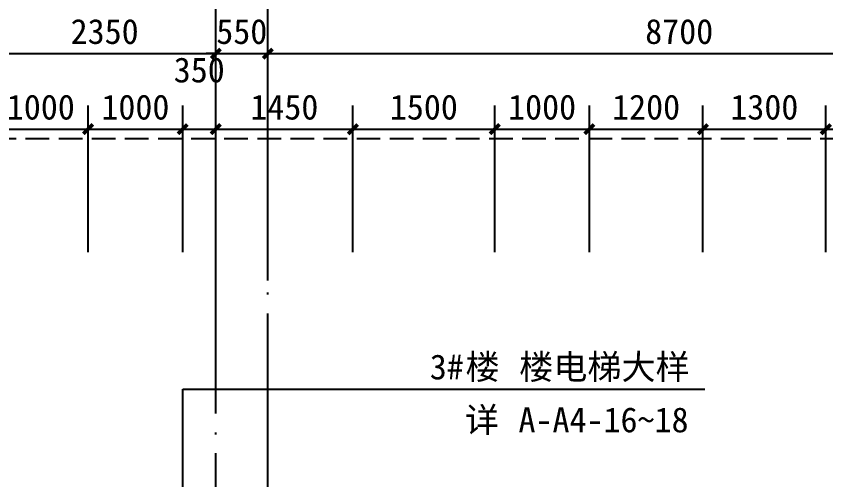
# Model space of a CAD drawing. Extents: x -46233 to 84150, y 109350 to 390860.
# Drawn here: x 38242 to 46803, y 240779 to 245685 of the extents above; entities that cross this region are included whole.
import ezdxf

# ---------------------------------------------------------------- set-up
doc = ezdxf.new("R2010")
doc.units = 0
doc.header["$LTSCALE"] = 1000
doc.header["$MEASUREMENT"] = 0
doc.linetypes.add('3#-轴线$1$DOTE', pattern=[2.42, 2, -0.2, 0.02, -0.2])
doc.linetypes.add('DASH', pattern=[0.35, 0.25, -0.1])
doc.layers.get('Defpoints').update_dxf_attribs({"color": 4, "linetype": 'DASH'})
for name, color, linetype in [('3#-轴号$0$A-ANNO-AXIS-CIRC', 3, 'Continuous'), ('3#-轴号$0$A-ANNO-DIMS', 3, 'Continuous'), ('3#-轴线$1$A-ANNO-DOTE', 10, '3#-轴线$1$DOTE'), ('A-ANNO-DIMS', 3, 'Continuous'), ('A-ANNO-NOTE', 3, 'Continuous'), ('A-ANNO-TEXT', 255, 'Continuous')]:
    doc.layers.add(name, color=color, linetype=linetype)
doc.styles.add('3#-轴号$0$_TCH_DIM_T3', font='')
doc.styles.add('_TCH_DIM', font='')
doc.styles.add('_TCH_DIM_T3', font='')
doc.styles.get('3#-轴号$0$_TCH_DIM_T3').set_extended_font_data('SimSun')
doc.styles.get('_TCH_DIM').set_extended_font_data('SimSun')
doc.styles.get('_TCH_DIM_T3').set_extended_font_data('SimSun')
doc.dimstyles.new('3#-轴号$0$_TCH_ARCH&&100', dxfattribs={"dimtxt": 264.345992, "dimasz": 100, "dimexe": 250, "dimexo": 300, "dimgap": 100, "dimtad": 1, "dimdec": 0, "dimzin": 0, "dimdsep": 46, "dimtxsty": '3#-轴号$0$_TCH_DIM_T3', "dimblk": '3#-轴号$0$_ArchTick', "dimcen": 0.09, "dimclrt": 7, "dimazin": 2, "dimtfac": 1, "dimtdec": 0, "dimtix": 1, "dimtmove": 2, "dimatfit": 3, "dimfxl": 100, "dimtolj": 1, "dimtzin": 0, "dimarcsym": 0})
doc.dimstyles.new('_TCH_ARCH&&100', dxfattribs={"dimtxt": 264.345992, "dimasz": 100, "dimexe": 250, "dimexo": 300, "dimgap": 100, "dimtad": 1, "dimdec": 0, "dimzin": 0, "dimdsep": 46, "dimtxsty": '_TCH_DIM_T3', "dimblk": 'ARCHTICK', "dimcen": 0.09, "dimclrt": 7, "dimazin": 2, "dimtfac": 1, "dimtdec": 0, "dimtix": 1, "dimtmove": 2, "dimatfit": 3, "dimfxl": 100, "dimtolj": 1, "dimtzin": 0, "dimarcsym": 0})

# ---------------------------------------------------------------- blocks, each defined once
blk = doc.blocks.new('3#-轴线')
at = {"layer": '3#-轴线$1$A-ANNO-DOTE'}
for points in [[(32550, -7100), (32550, 5500)], [(33100, -3200), (33100, 5500)]]:
    blk.add_lwpolyline(points, dxfattribs=at)
blk = doc.blocks.new('3#-轴号$0$_ArchTick')
at = {"color": 0, "linetype": 'ByBlock', "const_width": 0.4}
blk.add_lwpolyline([(-0.5, -0.5), (0.5, 0.5)], dxfattribs=at)
blk = doc.blocks.new('*D826')
at = {"layer": '3#-轴号$0$A-ANNO-DIMS', "color": 0, "lineweight": -2, "transparency": 16777216}
for p, q in [((30200, 4889.4), (30200, 5639.4)), ((32550, 4889.4), (32550, 5639.4)), ((30200, 5389.4), (32550, 5389.4))]:
    blk.add_line(p, q, dxfattribs=at)
at = {"layer": 'Defpoints', "color": 0, "transparency": 16777216}
for p in [(32550, 5389.4), (30200, 4589.4), (32550, 4589.4)]:
    blk.add_point(p, dxfattribs=at)
at = {"layer": '3#-轴号$0$A-ANNO-DIMS', "color": 0, "lineweight": -2, "transparency": 16777216, "xscale": 100, "yscale": 100, "zscale": 100, "rotation": 180}
blk.add_blockref('3#-轴号$0$_ArchTick', (30200, 5389.4), dxfattribs=at)
at = {"layer": '3#-轴号$0$A-ANNO-DIMS', "color": 0, "lineweight": -2, "transparency": 16777216, "xscale": 100, "yscale": 100, "zscale": 100}
blk.add_blockref('3#-轴号$0$_ArchTick', (32550, 5389.4), dxfattribs=at)
at = {"layer": '3#-轴号$0$A-ANNO-DIMS', "color": 7, "transparency": 16777216, "insert": (31375, 5621.6), "char_height": 264.35, "attachment_point": 5, "style": '3#-轴号$0$_TCH_DIM_T3'}
blk.add_mtext('\\A1;2350', dxfattribs=at)
blk = doc.blocks.new('*D827')
at = {"layer": '3#-轴号$0$A-ANNO-DIMS', "color": 0, "lineweight": -2, "transparency": 16777216}
for p, q in [((32550, 4889.4), (32550, 5639.4)), ((33100, 4889.4), (33100, 5639.4)), ((32550, 5389.4), (32450, 5389.4)), ((32550, 5389.4), (33100, 5389.4)), ((33100, 5389.4), (33200, 5389.4))]:
    blk.add_line(p, q, dxfattribs=at)
at = {"layer": 'Defpoints', "color": 0, "transparency": 16777216}
for p in [(33100, 5389.4), (32550, 4589.4), (33100, 4589.4)]:
    blk.add_point(p, dxfattribs=at)
at = {"layer": '3#-轴号$0$A-ANNO-DIMS', "color": 0, "lineweight": -2, "transparency": 16777216, "xscale": 100, "yscale": 100, "zscale": 100}
blk.add_blockref('3#-轴号$0$_ArchTick', (32550, 5389.4), dxfattribs=at)
at = {"layer": '3#-轴号$0$A-ANNO-DIMS', "color": 0, "lineweight": -2, "transparency": 16777216, "xscale": 100, "yscale": 100, "zscale": 100, "rotation": 180}
blk.add_blockref('3#-轴号$0$_ArchTick', (33100, 5389.4), dxfattribs=at)
at = {"layer": '3#-轴号$0$A-ANNO-DIMS', "color": 7, "transparency": 16777216, "insert": (32825, 5621.6), "char_height": 264.35, "attachment_point": 5, "style": '3#-轴号$0$_TCH_DIM_T3'}
blk.add_mtext('\\A1;550', dxfattribs=at)
blk = doc.blocks.new('*D828')
at = {"layer": '3#-轴号$0$A-ANNO-DIMS', "color": 0, "lineweight": -2, "transparency": 16777216}
for p, q in [((33100, 4889.4), (33100, 5639.4)), ((41800, 4889.4), (41800, 5639.4)), ((33100, 5389.4), (41800, 5389.4))]:
    blk.add_line(p, q, dxfattribs=at)
at = {"layer": 'Defpoints', "color": 0, "transparency": 16777216}
for p in [(41800, 5389.4), (33100, 4589.4), (41800, 4589.4)]:
    blk.add_point(p, dxfattribs=at)
at = {"layer": '3#-轴号$0$A-ANNO-DIMS', "color": 0, "lineweight": -2, "transparency": 16777216, "xscale": 100, "yscale": 100, "zscale": 100, "rotation": 180}
blk.add_blockref('3#-轴号$0$_ArchTick', (33100, 5389.4), dxfattribs=at)
at = {"layer": '3#-轴号$0$A-ANNO-DIMS', "color": 0, "lineweight": -2, "transparency": 16777216, "xscale": 100, "yscale": 100, "zscale": 100}
blk.add_blockref('3#-轴号$0$_ArchTick', (41800, 5389.4), dxfattribs=at)
at = {"layer": '3#-轴号$0$A-ANNO-DIMS', "color": 7, "transparency": 16777216, "insert": (37450, 5621.6), "char_height": 264.35, "attachment_point": 5, "style": '3#-轴号$0$_TCH_DIM_T3'}
blk.add_mtext('\\A1;8700', dxfattribs=at)
blk = doc.blocks.new('_ArchTick')
at = {"color": 0, "linetype": 'ByBlock', "const_width": 0.4}
blk.add_lwpolyline([(-0.5, -0.5), (0.5, 0.5)], dxfattribs=at)
blk = doc.blocks.new('*D586')
at = {"layer": 'A-ANNO-DIMS', "color": 0, "lineweight": -2, "transparency": 16777216}
for p, q in [((38002.7, 243189.4), (38002.7, 244739.4)), ((39002.7, 243189.4), (39002.7, 244739.4)), ((38002.7, 244489.4), (39002.7, 244489.4))]:
    blk.add_line(p, q, dxfattribs=at)
at = {"layer": 'Defpoints', "color": 0, "transparency": 16777216}
for p in [(39002.7, 244489.4), (38002.7, 242889.4), (39002.7, 242889.4)]:
    blk.add_point(p, dxfattribs=at)
at = {"layer": 'A-ANNO-DIMS', "color": 0, "lineweight": -2, "transparency": 16777216, "xscale": 100, "yscale": 100, "zscale": 100, "rotation": 180}
blk.add_blockref('_ArchTick', (38002.7, 244489.4), dxfattribs=at)
at = {"layer": 'A-ANNO-DIMS', "color": 0, "lineweight": -2, "transparency": 16777216, "xscale": 100, "yscale": 100, "zscale": 100}
blk.add_blockref('_ArchTick', (39002.7, 244489.4), dxfattribs=at)
at = {"layer": 'A-ANNO-DIMS', "color": 7, "transparency": 16777216, "insert": (38502.7, 244721.6), "char_height": 264.35, "attachment_point": 5, "style": '_TCH_DIM_T3'}
blk.add_mtext('\\A1;1000', dxfattribs=at)
blk = doc.blocks.new('*D587')
at = {"layer": 'A-ANNO-DIMS', "color": 0, "lineweight": -2, "transparency": 16777216}
for p, q in [((39002.7, 243189.4), (39002.7, 244739.4)), ((40002.7, 243189.4), (40002.7, 244739.4)), ((39002.7, 244489.4), (40002.7, 244489.4))]:
    blk.add_line(p, q, dxfattribs=at)
at = {"layer": 'Defpoints', "color": 0, "transparency": 16777216}
for p in [(40002.7, 244489.4), (39002.7, 242889.4), (40002.7, 242889.4)]:
    blk.add_point(p, dxfattribs=at)
at = {"layer": 'A-ANNO-DIMS', "color": 0, "lineweight": -2, "transparency": 16777216, "xscale": 100, "yscale": 100, "zscale": 100, "rotation": 180}
blk.add_blockref('_ArchTick', (39002.7, 244489.4), dxfattribs=at)
at = {"layer": 'A-ANNO-DIMS', "color": 0, "lineweight": -2, "transparency": 16777216, "xscale": 100, "yscale": 100, "zscale": 100}
blk.add_blockref('_ArchTick', (40002.7, 244489.4), dxfattribs=at)
at = {"layer": 'A-ANNO-DIMS', "color": 7, "transparency": 16777216, "insert": (39502.7, 244721.6), "char_height": 264.35, "attachment_point": 5, "style": '_TCH_DIM_T3'}
blk.add_mtext('\\A1;1000', dxfattribs=at)
blk = doc.blocks.new('*D588')
at = {"layer": 'A-ANNO-DIMS', "color": 0, "lineweight": -2, "transparency": 16777216}
for p, q in [((40002.7, 243189.4), (40002.7, 244739.4)), ((40352.7, 243189.4), (40352.7, 244739.4)), ((40002.7, 244489.4), (40352.7, 244489.4))]:
    blk.add_line(p, q, dxfattribs=at)
at = {"layer": 'Defpoints', "color": 0, "transparency": 16777216}
for p in [(40352.7, 244489.4), (40002.7, 242889.4), (40352.7, 242889.4)]:
    blk.add_point(p, dxfattribs=at)
at = {"layer": 'A-ANNO-DIMS', "color": 0, "lineweight": -2, "transparency": 16777216, "xscale": 100, "yscale": 100, "zscale": 100, "rotation": 180}
blk.add_blockref('_ArchTick', (40002.7, 244489.4), dxfattribs=at)
at = {"layer": 'A-ANNO-DIMS', "color": 0, "lineweight": -2, "transparency": 16777216, "xscale": 100, "yscale": 100, "zscale": 100}
blk.add_blockref('_ArchTick', (40352.7, 244489.4), dxfattribs=at)
at = {"layer": 'A-ANNO-DIMS', "color": 7, "transparency": 16777216, "insert": (40177.7, 245114.4), "char_height": 264.35, "attachment_point": 5, "style": '_TCH_DIM_T3'}
blk.add_mtext('\\A1;350', dxfattribs=at)
blk = doc.blocks.new('*D589')
at = {"layer": 'A-ANNO-DIMS', "color": 0, "lineweight": -2, "transparency": 16777216}
for p, q in [((40352.7, 243189.4), (40352.7, 244739.4)), ((41802.7, 243189.4), (41802.7, 244739.4)), ((40352.7, 244489.4), (41802.7, 244489.4))]:
    blk.add_line(p, q, dxfattribs=at)
at = {"layer": 'Defpoints', "color": 0, "transparency": 16777216}
for p in [(41802.7, 244489.4), (40352.7, 242889.4), (41802.7, 242889.4)]:
    blk.add_point(p, dxfattribs=at)
at = {"layer": 'A-ANNO-DIMS', "color": 0, "lineweight": -2, "transparency": 16777216, "xscale": 100, "yscale": 100, "zscale": 100, "rotation": 180}
blk.add_blockref('_ArchTick', (40352.7, 244489.4), dxfattribs=at)
at = {"layer": 'A-ANNO-DIMS', "color": 0, "lineweight": -2, "transparency": 16777216, "xscale": 100, "yscale": 100, "zscale": 100}
blk.add_blockref('_ArchTick', (41802.7, 244489.4), dxfattribs=at)
at = {"layer": 'A-ANNO-DIMS', "color": 7, "transparency": 16777216, "insert": (41077.7, 244721.6), "char_height": 264.35, "attachment_point": 5, "style": '_TCH_DIM_T3'}
blk.add_mtext('\\A1;1450', dxfattribs=at)
blk = doc.blocks.new('*D590')
at = {"layer": 'A-ANNO-DIMS', "color": 0, "lineweight": -2, "transparency": 16777216}
for p, q in [((41802.7, 243189.4), (41802.7, 244739.4)), ((43302.7, 243189.4), (43302.7, 244739.4)), ((41802.7, 244489.4), (43302.7, 244489.4))]:
    blk.add_line(p, q, dxfattribs=at)
at = {"layer": 'Defpoints', "color": 0, "transparency": 16777216}
for p in [(43302.7, 244489.4), (41802.7, 242889.4), (43302.7, 242889.4)]:
    blk.add_point(p, dxfattribs=at)
at = {"layer": 'A-ANNO-DIMS', "color": 0, "lineweight": -2, "transparency": 16777216, "xscale": 100, "yscale": 100, "zscale": 100, "rotation": 180}
blk.add_blockref('_ArchTick', (41802.7, 244489.4), dxfattribs=at)
at = {"layer": 'A-ANNO-DIMS', "color": 0, "lineweight": -2, "transparency": 16777216, "xscale": 100, "yscale": 100, "zscale": 100}
blk.add_blockref('_ArchTick', (43302.7, 244489.4), dxfattribs=at)
at = {"layer": 'A-ANNO-DIMS', "color": 7, "transparency": 16777216, "insert": (42552.7, 244721.6), "char_height": 264.35, "attachment_point": 5, "style": '_TCH_DIM_T3'}
blk.add_mtext('\\A1;1500', dxfattribs=at)
blk = doc.blocks.new('*D591')
at = {"layer": 'A-ANNO-DIMS', "color": 0, "lineweight": -2, "transparency": 16777216}
for p, q in [((43302.7, 243189.4), (43302.7, 244739.4)), ((44302.7, 243189.4), (44302.7, 244739.4)), ((43302.7, 244489.4), (44302.7, 244489.4))]:
    blk.add_line(p, q, dxfattribs=at)
at = {"layer": 'Defpoints', "color": 0, "transparency": 16777216}
for p in [(44302.7, 244489.4), (43302.7, 242889.4), (44302.7, 242889.4)]:
    blk.add_point(p, dxfattribs=at)
at = {"layer": 'A-ANNO-DIMS', "color": 0, "lineweight": -2, "transparency": 16777216, "xscale": 100, "yscale": 100, "zscale": 100, "rotation": 180}
blk.add_blockref('_ArchTick', (43302.7, 244489.4), dxfattribs=at)
at = {"layer": 'A-ANNO-DIMS', "color": 0, "lineweight": -2, "transparency": 16777216, "xscale": 100, "yscale": 100, "zscale": 100}
blk.add_blockref('_ArchTick', (44302.7, 244489.4), dxfattribs=at)
at = {"layer": 'A-ANNO-DIMS', "color": 7, "transparency": 16777216, "insert": (43802.7, 244721.6), "char_height": 264.35, "attachment_point": 5, "style": '_TCH_DIM_T3'}
blk.add_mtext('\\A1;1000', dxfattribs=at)
blk = doc.blocks.new('*D592')
at = {"layer": 'A-ANNO-DIMS', "color": 0, "lineweight": -2, "transparency": 16777216}
for p, q in [((44302.7, 243189.4), (44302.7, 244739.4)), ((45502.7, 243189.4), (45502.7, 244739.4)), ((44302.7, 244489.4), (45502.7, 244489.4))]:
    blk.add_line(p, q, dxfattribs=at)
at = {"layer": 'Defpoints', "color": 0, "transparency": 16777216}
for p in [(45502.7, 244489.4), (44302.7, 242889.4), (45502.7, 242889.4)]:
    blk.add_point(p, dxfattribs=at)
at = {"layer": 'A-ANNO-DIMS', "color": 0, "lineweight": -2, "transparency": 16777216, "xscale": 100, "yscale": 100, "zscale": 100, "rotation": 180}
blk.add_blockref('_ArchTick', (44302.7, 244489.4), dxfattribs=at)
at = {"layer": 'A-ANNO-DIMS', "color": 0, "lineweight": -2, "transparency": 16777216, "xscale": 100, "yscale": 100, "zscale": 100}
blk.add_blockref('_ArchTick', (45502.7, 244489.4), dxfattribs=at)
at = {"layer": 'A-ANNO-DIMS', "color": 7, "transparency": 16777216, "insert": (44902.7, 244721.6), "char_height": 264.35, "attachment_point": 5, "style": '_TCH_DIM_T3'}
blk.add_mtext('\\A1;1200', dxfattribs=at)
blk = doc.blocks.new('*D593')
at = {"layer": 'A-ANNO-DIMS', "color": 0, "lineweight": -2, "transparency": 16777216}
for p, q in [((45502.7, 243189.4), (45502.7, 244739.4)), ((46802.7, 243189.4), (46802.7, 244739.4)), ((45502.7, 244489.4), (46802.7, 244489.4))]:
    blk.add_line(p, q, dxfattribs=at)
at = {"layer": 'Defpoints', "color": 0, "transparency": 16777216}
for p in [(46802.7, 244489.4), (45502.7, 242889.4), (46802.7, 242889.4)]:
    blk.add_point(p, dxfattribs=at)
at = {"layer": 'A-ANNO-DIMS', "color": 0, "lineweight": -2, "transparency": 16777216, "xscale": 100, "yscale": 100, "zscale": 100, "rotation": 180}
blk.add_blockref('_ArchTick', (45502.7, 244489.4), dxfattribs=at)
at = {"layer": 'A-ANNO-DIMS', "color": 0, "lineweight": -2, "transparency": 16777216, "xscale": 100, "yscale": 100, "zscale": 100}
blk.add_blockref('_ArchTick', (46802.7, 244489.4), dxfattribs=at)
at = {"layer": 'A-ANNO-DIMS', "color": 7, "transparency": 16777216, "insert": (46152.7, 244721.6), "char_height": 264.35, "attachment_point": 5, "style": '_TCH_DIM_T3'}
blk.add_mtext('\\A1;1300', dxfattribs=at)
blk = doc.blocks.new('*D594')
at = {"layer": 'A-ANNO-DIMS', "color": 0, "lineweight": -2, "transparency": 16777216}
for p, q in [((46802.7, 243189.4), (46802.7, 244739.4)), ((48902.7, 243189.4), (48902.7, 244739.4)), ((46802.7, 244489.4), (48902.7, 244489.4))]:
    blk.add_line(p, q, dxfattribs=at)
at = {"layer": 'Defpoints', "color": 0, "transparency": 16777216}
for p in [(48902.7, 244489.4), (46802.7, 242889.4), (48902.7, 242889.4)]:
    blk.add_point(p, dxfattribs=at)
at = {"layer": 'A-ANNO-DIMS', "color": 0, "lineweight": -2, "transparency": 16777216, "xscale": 100, "yscale": 100, "zscale": 100, "rotation": 180}
blk.add_blockref('_ArchTick', (46802.7, 244489.4), dxfattribs=at)
at = {"layer": 'A-ANNO-DIMS', "color": 0, "lineweight": -2, "transparency": 16777216, "xscale": 100, "yscale": 100, "zscale": 100}
blk.add_blockref('_ArchTick', (48902.7, 244489.4), dxfattribs=at)
at = {"layer": 'A-ANNO-DIMS', "color": 7, "transparency": 16777216, "insert": (47852.7, 244721.6), "char_height": 264.35, "attachment_point": 5, "style": '_TCH_DIM_T3'}
blk.add_mtext('\\A1;2100', dxfattribs=at)
blk = doc.blocks.new('*D597')
at = {"layer": 'A-ANNO-DIMS', "color": 0, "lineweight": -2, "transparency": 16777216}
for p, q in [((7602.7, 243189.4), (7602.7, 246339.4)), ((49802.7, 243189.4), (49802.7, 246339.4)), ((7602.7, 246089.4), (49802.7, 246089.4))]:
    blk.add_line(p, q, dxfattribs=at)
at = {"layer": 'Defpoints', "color": 0, "transparency": 16777216}
for p in [(49802.7, 246089.4), (7602.7, 242889.4), (49802.7, 242889.4)]:
    blk.add_point(p, dxfattribs=at)
at = {"layer": 'A-ANNO-DIMS', "color": 0, "lineweight": -2, "transparency": 16777216, "xscale": 100, "yscale": 100, "zscale": 100, "rotation": 180}
blk.add_blockref('_ArchTick', (7602.7, 246089.4), dxfattribs=at)
at = {"layer": 'A-ANNO-DIMS', "color": 0, "lineweight": -2, "transparency": 16777216, "xscale": 100, "yscale": 100, "zscale": 100}
blk.add_blockref('_ArchTick', (49802.7, 246089.4), dxfattribs=at)
at = {"layer": 'A-ANNO-DIMS', "color": 7, "transparency": 16777216, "insert": (28702.7, 246321.6), "char_height": 264.35, "attachment_point": 5, "style": '_TCH_DIM_T3'}
blk.add_mtext('\\A1;42200', dxfattribs=at)
blk = doc.blocks.new('3#-轴号')
at = {"layer": '3#-轴号$0$A-ANNO-AXIS-CIRC'}
for p, q in [((32550, 2989.4), (32550, 6989.4)), ((33100, 2989.4), (33100, 6989.4))]:
    blk.add_line(p, q, dxfattribs=at)
at = {"layer": 'Defpoints'}
blk.add_lwpolyline([(-2360.1, 4492.7), (44213.5, 4492.7), (44213.5, -15203.4), (-2360.1, -15203.4)], close=True, dxfattribs=at)
at = {"layer": '3#-轴号$0$A-ANNO-DIMS'}
for p1, p2, picture, middle in [((30200, 4589.4), (32550, 4589.4), '*D826', (31375, 5621.6)), ((32550, 4589.4), (33100, 4589.4), '*D827', (32825, 5621.6)), ((33100, 4589.4), (41800, 4589.4), '*D828', (37450, 5621.6))]:
    dim = blk.add_aligned_dim(p1=p1, p2=p2, distance=800, dimstyle='3#-轴号$0$_TCH_ARCH&&100', dxfattribs=at)
    dim.commit()
    dim.dimension.update_dxf_attribs({"geometry": picture, "text_midpoint": middle})

msp = doc.modelspace()

# ---------------------------------------------------------------- linework, layer by layer
at = {"layer": 'A-ANNO-NOTE', "color": 1}
for p, q in [((40004.2, 233319.4), (40004.2, 241736.6)), ((40004.2, 241736.6), (45523.3, 241736.6))]:
    msp.add_line(p, q, dxfattribs=at)

# ---------------------------------------------------------------- block references
for name, p in [('3#-轴号', (7802.7, 239900)), ('3#-轴线', (7802.7, 238900))]:
    msp.add_blockref(name, p)

# ---------------------------------------------------------------- texts
at = {"layer": 'A-ANNO-TEXT', "color": 7, "style": '_TCH_DIM'}
for s, height, p in [('3#', 264.35, (42615.4, 241841.6)), ('楼', 264.3, (42993.5, 241841.6)), ('楼电梯大样', 264.35, (43560.5, 241841.6)), ('详', 264.3, (42986.1, 241281.6)), ('A-A4-16~18', 264.35, (43553.2, 241281.6))]:
    msp.add_text(s, height=height, dxfattribs=at).set_placement(p)

# ---------------------------------------------------------------- dimensions: what is measured, and where the dimension line sits
at = {"layer": 'A-ANNO-DIMS'}
for p1, p2, distance, picture, middle in [((7602.7, 242889.4), (49802.7, 242889.4), 3200, '*D597', (28702.7, 246321.6)), ((38002.7, 242889.4), (39002.7, 242889.4), 1600, '*D586', (38502.7, 244721.6)), ((39002.7, 242889.4), (40002.7, 242889.4), 1600, '*D587', (39502.7, 244721.6)), ((40352.7, 242889.4), (41802.7, 242889.4), 1600, '*D589', (41077.7, 244721.6)), ((41802.7, 242889.4), (43302.7, 242889.4), 1600, '*D590', (42552.7, 244721.6)), ((43302.7, 242889.4), (44302.7, 242889.4), 1600, '*D591', (43802.7, 244721.6)), ((44302.7, 242889.4), (45502.7, 242889.4), 1600, '*D592', (44902.7, 244721.6)), ((45502.7, 242889.4), (46802.7, 242889.4), 1600, '*D593', (46152.7, 244721.6)), ((46802.7, 242889.4), (48902.7, 242889.4), 1600, '*D594', (47852.7, 244721.6))]:
    dim = msp.add_aligned_dim(p1=p1, p2=p2, distance=distance, dimstyle='_TCH_ARCH&&100', dxfattribs=at)
    dim.commit()
    dim.dimension.update_dxf_attribs({"geometry": picture, "text_midpoint": middle})
dim = msp.add_linear_dim(base=(40352.7, 244489.4), p1=(40002.7, 242889.4), p2=(40352.7, 242889.4), angle=0, dimstyle='_TCH_ARCH&&100', dxfattribs=at)
dim.commit()
dim.dimension.update_dxf_attribs({"geometry": '*D588', "text_midpoint": (40177.7, 245114.4), "dimtype": 129})

doc.saveas('drawing.dxf')
